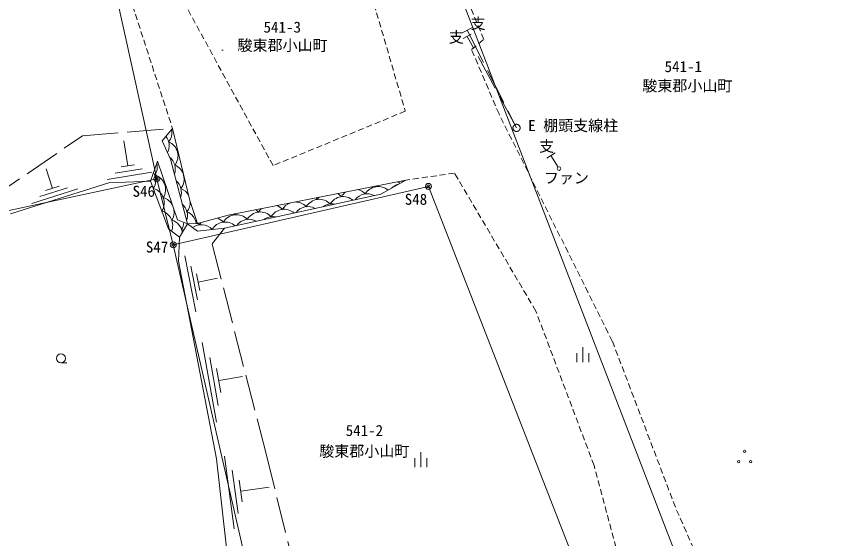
# Model space of a CAD drawing. Units: millimetres, scale not verified. Extents: x 5000 to 205306, y 5000 to 143512.
# Drawn here: x 140239 to 173940, y 66957 to 88685 of the extents above; entities that cross this region are included whole.
import ezdxf
from ezdxf.enums import TextEntityAlignment as Align

# ---------------------------------------------------------------- set-up
doc = ezdxf.new("R2010")
doc.units = ezdxf.units.MM
doc.header["$LTSCALE"] = 250
doc.header["$PDMODE"] = 32
doc.header["$PDSIZE"] = 125
doc.linetypes.add('DASHED', pattern=[7.5, 6, -1.5])
doc.linetypes.add('USER2', pattern=[1.5, 1, -0.5])
for name, color, linetype, lineweight in [('プロットマーク', 1, 'Continuous', 13), ('ベクトルデータ', 5, 'Continuous', 13), ('地番名', 5, 'Continuous', 13), ('汎用Layer', 8, 'Continuous', 13), ('現況', 8, 'Continuous', 13)]:
    doc.layers.add(name, color=color, linetype=linetype, lineweight=lineweight)
doc.layers.add('所有者', color=5, linetype='Continuous')
doc.layers.add('点名', color=1, linetype='Continuous')
doc.styles.add('ＭＳ ゴシック', font='')
doc.styles.add('ＭＳ 明朝', font='')
doc.styles.get('ＭＳ ゴシック').set_extended_font_data('MS Gothic')
doc.styles.get('ＭＳ 明朝').set_extended_font_data('MS Mincho')

msp = doc.modelspace()

# ---------------------------------------------------------------- linework, layer by layer
at = {"layer": 'プロットマーク', "color": 33}
for centre in [(146090.9, 81923.7), (157400.6, 81610.4), (146778.8, 79179.3)]:
    msp.add_circle(centre, 125, dxfattribs=at)
for p in [(146090.9, 81923.7), (157400.6, 81610.4), (146778.8, 79179.3)]:
    msp.add_point(p, dxfattribs=at)
at = {"layer": 'ベクトルデータ'}
msp.add_line((154075.1, 101608.1), (169205.2, 62410.8), dxfattribs=at)
for points in [[(167125, 102965.3), (142018.6, 100354.2), (146090.9, 81923.7), (146780.1, 79179.7), (152203.4, 55582.9)], [(146090.9, 81923.7), (138237.2, 80248.3), (134437.2, 74071), (124540.6, 61400.8), (117646.8, 42430.3)], [(165705.4, 60325.3), (157400.6, 81610.4), (146778.8, 79179.3)]]:
    msp.add_lwpolyline(points, dxfattribs=at)
at = {"layer": '汎用Layer'}
for p, q in [((163820.8, 74305.8), (163820.8, 74930.8)), ((163570.8, 74680.8), (163570.8, 74305.8)), ((164070.8, 74680.8), (164070.8, 74305.8)), ((142348.3, 74269.6), (142098.3, 74269.6)), ((157086.6, 69937.8), (157086.6, 70562.8)), ((156836.6, 70312.8), (156836.6, 69937.8)), ((157336.6, 70312.8), (157336.6, 69937.8))]:
    msp.add_line(p, q, dxfattribs=at)
for centre, radius in [((142098.3, 74457.1), 187.5), ((170564.3, 70597.7), 50), ((170314.3, 70164.7), 50), ((170814.3, 70164.7), 50)]:
    msp.add_circle(centre, radius, dxfattribs=at)
at = {"layer": '現況', "linetype": 'USER2'}
for p, q in [((143342.4, 94474), (146745.9, 84016.7)), ((148853, 87273.2), (148801.1, 87271))]:
    msp.add_line(p, q, dxfattribs=at)
at = {"layer": '現況'}
for p, q in [((158830, 88010.7), (159233.1, 88214)), ((158840.9, 87753.9), (159178.9, 87936.4)), ((144889.3, 82460), (144723, 83507.2)), ((162333.5, 82789.1), (162678.6, 83007.4)), ((141744.2, 81523.1), (141489.2, 82334.6)), ((144361.6, 82164.9), (145482.4, 82342.8)), ((144609, 82415.6), (145169.5, 82504.5)), ((144020.7, 81899.5), (145888.7, 82196)), ((141457.3, 81432.9), (142031.1, 81613.2)), ((140888.5, 80902.8), (142800.9, 81503.7)), ((141220.7, 81182.9), (142368.2, 81543.4)), ((147253.1, 78728), (147722.5, 76397.6)), ((147508.7, 78294.5), (147790.4, 76896.2)), ((147740.9, 77977.5), (147881.8, 77278.4)), ((147811.4, 77628), (148620.3, 77790.9)), ((147976.7, 75124.8), (148571, 71802.2)), ((148292.9, 74495.6), (148649.5, 72502.1)), ((148579.4, 74032.5), (148757.7, 73035.7)), ((148668.6, 73534.1), (149655.3, 73710.6)), ((148909, 70387.5), (149318.3, 67369.7)), ((149226.9, 69816), (149472.5, 68005.3)), ((149524.3, 69395.3), (149647.1, 68490)), ((149585.7, 68942.6), (150766.1, 69102.7))]:
    msp.add_line(p, q, dxfattribs=at)
at = {"layer": '現況', "linetype": 'DASHED'}
for p, q in [((159016.6, 88104.8), (161066.6, 84041)), ((161066.6, 84041), (159012, 87846.2)), ((162794.9, 82414.4), (162493.7, 82890.4)), ((148916.1, 79877.5), (148390.2, 79220.8)), ((150643.4, 70490.9), (148390.2, 79220.8)), ((150643.4, 70490.9), (152339.6, 63639.2))]:
    msp.add_line(p, q, dxfattribs=at)
at = {"layer": '現況', "linetype": 'USER2'}
for points in [[(154611, 101063.3), (159830.5, 102077), (160756.3, 100862.5), (163351.2, 101816.1), (164256.2, 100639), (167203, 101615.5), (175260.3, 92201.2), (175927.9, 92422), (178367.6, 87234), (174980.4, 85821.8), (175623.5, 81198.1), (178145.3, 74104.1), (180248, 66424.2), (169801.2, 63463.5), (167676.5, 68273.5), (165053.4, 75176.7), (160336.2, 84620), (159194.6, 87299.7), (159706, 87722.3), (156864.7, 94456.3), (154753.5, 100006.8)], [(156435.5, 84734.7), (150931, 82473.2), (146929.3, 89795.1), (145317.4, 98319.4), (152716.7, 97461.4)]]:
    msp.add_lwpolyline(points, close=True, dxfattribs=at)
at = {"layer": '現況', "linetype": 'DASHED'}
msp.add_lwpolyline([(139143.3, 81080.1), (142995.4, 83709.4), (146745.9, 84016.7)], dxfattribs=at)
at = {"layer": '現況'}
for points in [[(156461.8, 81868.9), (149065.7, 80412.6), (147785.1, 80068.3), (147462.9, 81022.7), (146745.9, 84016.7), (146318, 83500.3), (146658.9, 82746.5), (147365.1, 80046.2), (147779.9, 79749), (148916.1, 79877.5), (155416.7, 81285.2)], [(147365.1, 80046.2), (146658.9, 82746.5), (146318, 83500.3), (146745.9, 84016.7), (147462.9, 81022.7), (147785.1, 80068.3)], [(147365.1, 80046.2), (147032.8, 79492), (146582.8, 79841.8), (145836.5, 81830.5), (146122.9, 82651.7), (146947.6, 80220)], [(145836.5, 81830.5), (146582.8, 79841.8), (147032.8, 79492), (147365.1, 80046.2), (146947.6, 80220), (146122.9, 82651.7)], [(147779.9, 79749), (148916.1, 79877.5), (155416.7, 81285.2), (156461.8, 81868.9), (149065.7, 80412.6), (147785.1, 80068.3), (147365.1, 80046.2)]]:
    msp.add_lwpolyline(points, close=True, dxfattribs=at)
at = {"layer": '現況', "linetype": 'USER2'}
msp.add_lwpolyline([(165980.4, 63709.7), (164292.5, 70004.5), (161870.6, 76424.4), (158484.7, 82162.2), (156461.8, 81868.9)], dxfattribs=at)
at = {"layer": '現況'}
for points in [[(145836.5, 81830.5), (144096.8, 81753.6), (139998, 80465.7)], [(147032.8, 79492), (146992.9, 78498.9), (148577.5, 70282.5), (149477.6, 62276.7)]]:
    msp.add_lwpolyline(points, dxfattribs=at)
for centre, radius in [((161066.6, 84041), 150), ((162835, 82351), 75)]:
    msp.add_circle(centre, radius, dxfattribs=at)
at = {"layer": '現況', "linetype": 'DASHED'}
msp.add_circle((161066.6, 84041), 150, dxfattribs=at)
msp.add_circle((161066.6, 84041), 150, dxfattribs=at)
at = {"layer": '現況'}
for centre, start, end in [((146098.1, 83847.3), 321.52696, 11.66955), ((146466.5, 83426.8), 62.57557, 65.30916), ((145982.7, 83300.3), 332.69158, 38.3032), ((146351.1, 82879.8), 321.52696, 67.78717), ((146466.5, 83426.8), 321.52696, 324.36174), ((146719.5, 82459.3), 65.04543, 67.78717), ((145894.4, 82031.9), 67.06757, 69.71039), ((146235.8, 82332.8), 339.97858, 51.52373), ((145484.7, 82412.2), 327.43919, 13.85166), ((146604.2, 81912.3), 321.52696, 67.78717), ((145426.3, 81856.3), 327.43919, 31.48654), ((145836, 81476), 327.43919, 73.6994), ((146719.5, 82459.3), 321.52696, 321.89187), ((146972.5, 81491.9), 67.43353, 67.78717), ((146245.7, 81095.7), 70.88842, 73.6994), ((145894.4, 82031.9), 327.43919, 330.39932), ((146488.8, 81365.4), 339.97858, 49.33554), ((155310.8, 80977.9), 49.45762, 149.58143), ((154785.8, 81170.2), 43.32123, 46.52021), ((155779.5, 81282.5), 145.92255, 149.58143), ((156304.4, 81090.3), 103.94518, 134.42905), ((155779.5, 81282.5), 45.84879, 56.35645), ((156773.2, 81394.9), 133.94109, 144.35153), ((145777.6, 80920), 327.43919, 73.6994), ((146857.2, 80944.9), 27.15564, 67.78717), ((153323.4, 80753.2), 43.32123, 62.53851), ((154317.1, 80865.6), 125.31685, 149.58143), ((154842, 80673.3), 61.86847, 142.56927), ((154317.1, 80865.6), 43.32123, 76.96216), ((146187.3, 80539.7), 27.73152, 73.6994), ((146857.2, 80944.9), 321.52696, 2.0212), ((151861, 80336.3), 111.39854, 149.58143), ((151861, 80336.3), 43.32123, 90.88046), ((152854.7, 80448.6), 43.32123, 149.58143), ((152329.8, 80640.8), 43.32123, 51.73671), ((153323.4, 80753.2), 139.7405, 149.58143), ((153379.6, 80256.4), 78.98348, 125.45426), ((153848.4, 80561), 49.18271, 149.58143), ((146128.9, 79983.8), 337.5809, 73.6994), ((146187.3, 80539.7), 327.43919, 9.73538), ((146741.8, 80397.9), 339.97858, 49.33554), ((147110.2, 79977.4), 8.08109, 67.78717), ((150398.6, 79919.3), 43.32123, 149.58143), ((149873.7, 80111.5), 43.32123, 57.39809), ((150867.4, 80223.9), 132.57365, 149.58143), ((151392.3, 80031.7), 48.89673, 149.58143), ((150867.4, 80223.9), 43.32123, 69.70535), ((152385.9, 80144), 61.51616, 142.92158), ((148411.3, 79694.6), 43.32123, 71.941), ((149404.9, 79806.9), 43.32123, 149.58143), ((148880, 79999.2), 43.32123, 47.4169), ((149873.7, 80111.5), 144.88091, 149.58143), ((149929.9, 79614.7), 61.16635, 143.27139), ((150923.5, 79727.1), 78.40986, 126.02788), ((146538.7, 79603.5), 8.7084, 73.6994), ((146597.1, 80159.4), 327.43919, 355.16001), ((147942.5, 79390), 43.32123, 126.00031), ((147225.6, 80524.4), 321.52696, 326.59453), ((147478.6, 79557), 62.07159, 67.78717), ((147417.6, 79582.2), 43.32123, 51.80863), ((148411.3, 79694.6), 138.15622, 149.58143), ((148936.2, 79502.3), 48.61181, 149.58143), ((146948.4, 79223.2), 65.09378, 73.6994)]:
    msp.add_arc(centre, 625, start, end, dxfattribs=at)

# ---------------------------------------------------------------- texts
at = {"layer": '地番名', "style": 'ＭＳ 明朝'}
for s, p in [('541-3', (150535.3, 87864)), ('541-1', (167227.5, 86223.8)), ('541-2', (153954.2, 71093.3))]:
    msp.add_text(s, height=458.2, dxfattribs=at).set_placement(p, align=Align.BOTTOM_LEFT)
at = {"layer": '所有者', "style": 'ＭＳ 明朝'}
for p in [(149451, 87107.4), (166301, 85425.5), (152853.4, 70233.5)]:
    msp.add_text('駿東郡小山町', height=458.2, dxfattribs=at).set_placement(p, align=Align.BOTTOM_LEFT)
at = {"layer": '汎用Layer', "style": 'ＭＳ ゴシック'}
for s, p in [('支', (159156.1, 88018.7)), ('支', (158245.4, 87446.7)), ('E 棚頭支線柱', (161550.4, 83773.3)), ('支', (162003.2, 82911.7)), ('ファン', (162204.9, 81595.5))]:
    msp.add_text(s, height=458.2, dxfattribs=at).set_placement(p, align=Align.BOTTOM_LEFT)
at = {"layer": '点名', "color": 33, "style": 'ＭＳ 明朝'}
for s, p in [('S46', (145081.9, 81039.3)), ('S48', (156411, 80706.6)), ('S47', (145634, 78721.7))]:
    msp.add_text(s, height=458.2, dxfattribs=at).set_placement(p, align=Align.BOTTOM_LEFT)

doc.saveas('drawing.dxf')
